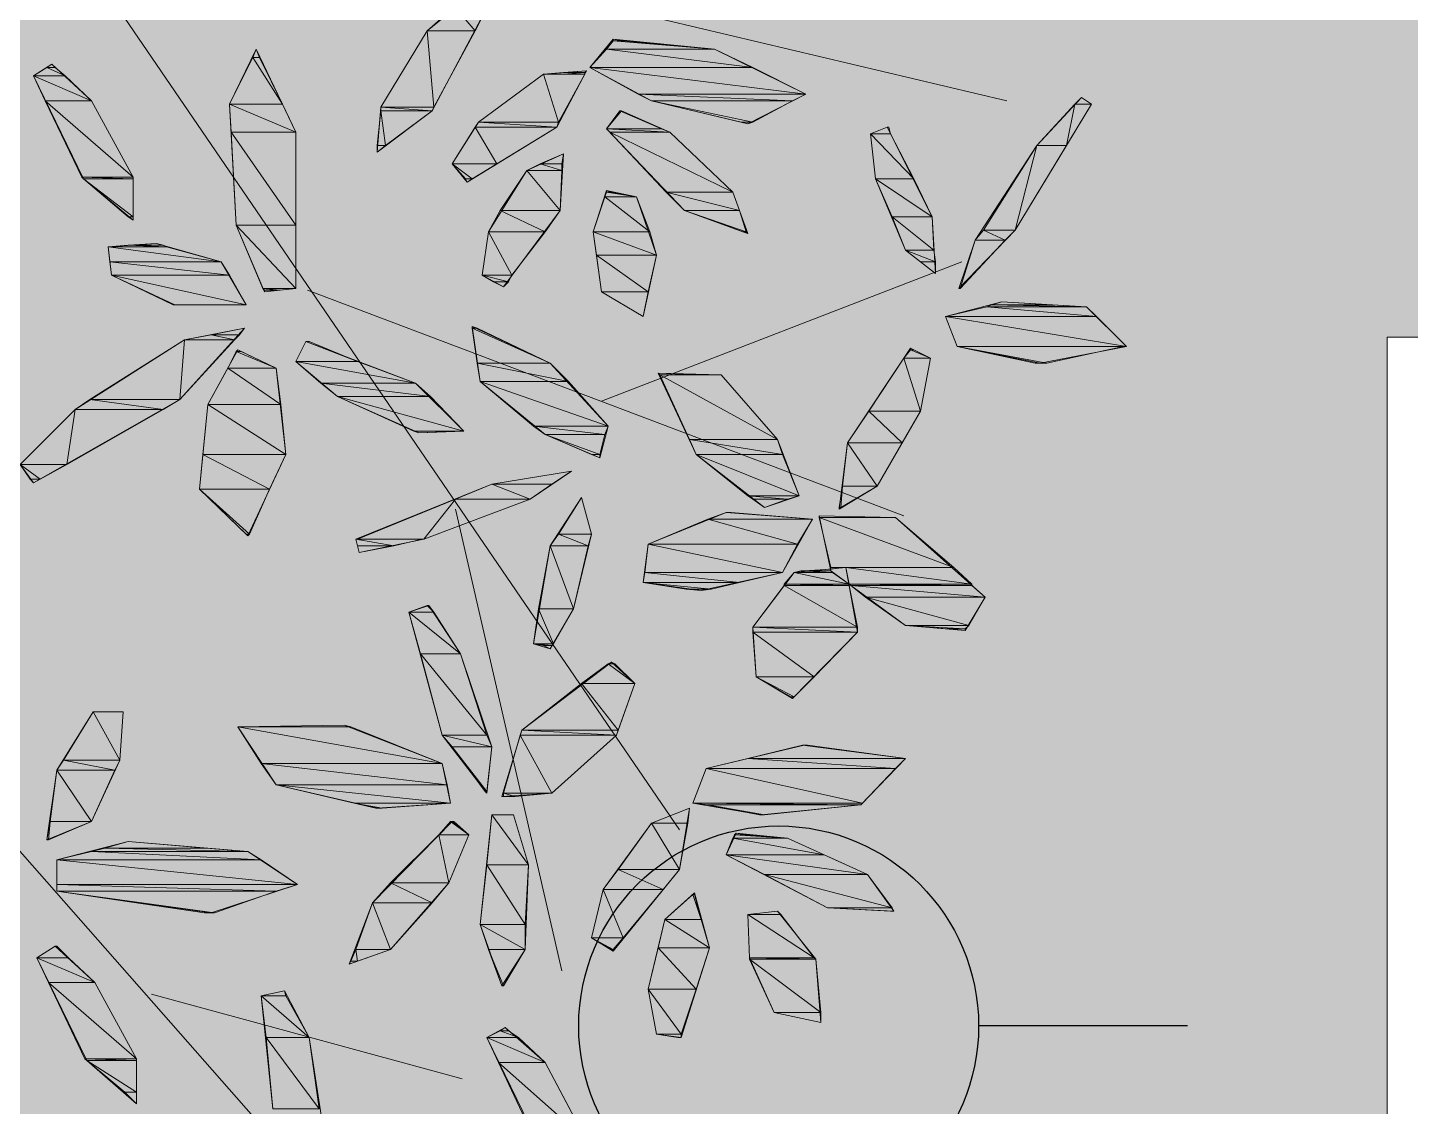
# Model space of a CAD drawing. Header units: metres. Extents: x 349703 to 349913, y 9282546 to 9282694.
# Drawn here: x 349736.334 to 349737.855, y 9282613.794 to 9282614.981 of the extents above; entities that cross this region are included whole.
import ezdxf

# ---------------------------------------------------------------- set-up
doc = ezdxf.new("R2010")
doc.units = ezdxf.units.M
doc.header["$LTSCALE"] = 0.25
for name, color, linetype, lineweight in [('AREA-VERDE', 3, 'CONTINUOUS', 9), ('ARQ-FONDO', 253, 'CONTINUOUS', 9), ('LLORAD-SIMB', 1, 'CONTINUOUS', 25), ('LLORAD-TRAMO', 1, 'CONTINUOUS', 70)]:
    doc.layers.add(name, color=color, linetype=linetype, lineweight=lineweight)

# ---------------------------------------------------------------- blocks, each defined once
blk = doc.blocks.new('ARBOL 1')
at = {"layer": 'ARQ-FONDO', "linetype": 'Continuous', "lineweight": -2}
for p, q in [((348215.3451, 9282663.7724), (348216.2644, 9282663.5549)), ((348215.2299, 9282663.7395), (348215.9043, 9282662.7525)), ((348215.6722, 9282663.6718), (348215.6265, 9282663.6316)), ((348215.632, 9282663.5439), (348215.6923, 9282663.6572)), ((348215.6265, 9282663.6316), (348215.5754, 9282663.5476)), ((348215.409, 9282663.5512), (348215.4383, 9282663.6115)), ((348215.4383, 9282663.6115), (348215.4822, 9282663.5201)), ((348215.8056, 9282663.5914), (348215.8312, 9282663.6225)), ((348215.8312, 9282663.6225), (348215.9427, 9282663.6115)), ((348215.9427, 9282663.6115), (348216.0432, 9282663.5622)), ((348215.1934, 9282663.5823), (348215.2135, 9282663.5951)), ((348215.2135, 9282663.5951), (348215.2573, 9282663.5549)), ((348215.2482, 9282663.469), (348215.1934, 9282663.5823)), ((348215.6832, 9282663.5311), (348215.7545, 9282663.5841)), ((348215.7545, 9282663.5841), (348215.802, 9282663.5878)), ((348215.802, 9282663.5878), (348215.7691, 9282663.5256)), ((348215.8733, 9282663.5549), (348215.8056, 9282663.5914)), ((348215.2573, 9282663.5549), (348215.303, 9282663.4708)), ((348215.4164, 9282663.4178), (348215.409, 9282663.5512)), ((348215.9793, 9282663.5293), (348215.8733, 9282663.5549)), ((348216.0432, 9282663.5622), (348215.9793, 9282663.5293)), ((348216.2735, 9282663.4123), (348216.3576, 9282663.5512)), ((348216.3466, 9282663.5585), (348216.2973, 9282663.5055)), ((348216.3576, 9282663.5512), (348216.3466, 9282663.5585)), ((348215.5754, 9282663.5476), (348215.5717, 9282663.4982)), ((348215.5717, 9282663.4982), (348215.632, 9282663.5439)), ((348215.8239, 9282663.5238), (348215.8404, 9282663.5439)), ((348215.8404, 9282663.5439), (348215.8934, 9282663.5201)), ((348215.4822, 9282663.5201), (348215.4822, 9282663.3483)), ((348215.654, 9282663.4854), (348215.6832, 9282663.5311)), ((348215.7691, 9282663.5256), (348215.6704, 9282663.4653)), ((348215.9098, 9282663.4342), (348215.8239, 9282663.5238)), ((348215.8934, 9282663.5201), (348215.9628, 9282663.4543)), ((348216.1328, 9282663.5256), (348216.1145, 9282663.5183)), ((348216.1145, 9282663.5183), (348216.12, 9282663.469)), ((348216.1822, 9282663.4269), (348216.1328, 9282663.5256)), ((348216.2973, 9282663.5055), (348216.2297, 9282663.4013)), ((348215.7362, 9282663.4781), (348215.7764, 9282663.4964)), ((348215.7764, 9282663.4964), (348215.7728, 9282663.4342)), ((348215.6704, 9282663.4653), (348215.654, 9282663.4854)), ((348215.6942, 9282663.4105), (348215.7362, 9282663.4781)), ((348215.303, 9282663.4233), (348215.2482, 9282663.469)), ((348215.303, 9282663.4708), (348215.303, 9282663.4233)), ((348216.12, 9282663.469), (348216.1529, 9282663.3904)), ((348215.8093, 9282663.4105), (348215.8239, 9282663.4562)), ((348215.8239, 9282663.4562), (348215.8568, 9282663.4489)), ((348215.8568, 9282663.4489), (348215.8788, 9282663.3849)), ((348215.9628, 9282663.4543), (348215.9793, 9282663.4087)), ((348215.7728, 9282663.4342), (348215.7106, 9282663.3502)), ((348215.9793, 9282663.4087), (348215.9098, 9282663.4342)), ((348215.4474, 9282663.3447), (348215.4164, 9282663.4178)), ((348216.1858, 9282663.3648), (348216.1822, 9282663.4269)), ((348216.2114, 9282663.3483), (348216.2735, 9282663.4123)), ((348215.3286, 9282663.3977), (348215.2756, 9282663.394)), ((348215.3999, 9282663.3776), (348215.3286, 9282663.3977)), ((348215.6869, 9282663.363), (348215.6942, 9282663.4105)), ((348215.8184, 9282663.3447), (348215.8093, 9282663.4105)), ((348216.2297, 9282663.4013), (348216.2114, 9282663.3483)), ((348215.2756, 9282663.394), (348215.2793, 9282663.363)), ((348215.8788, 9282663.3849), (348215.8641, 9282663.3173)), ((348216.1529, 9282663.3904), (348216.1858, 9282663.3648)), ((348215.4273, 9282663.3301), (348215.3999, 9282663.3776)), ((348215.8184, 9282663.2241), (348216.215, 9282663.3776)), ((348215.2793, 9282663.363), (348215.3487, 9282663.3301)), ((348215.7106, 9282663.3502), (348215.6869, 9282663.363)), ((348215.4822, 9282663.3483), (348215.4474, 9282663.3447)), ((348215.4949, 9282663.3465), (348216.1511, 9282663.0979)), ((348215.8641, 9282663.3173), (348215.8184, 9282663.3447)), ((348215.3487, 9282663.3301), (348215.4273, 9282663.3301)), ((348216.2589, 9282663.3337), (348216.1968, 9282663.3173)), ((348216.3521, 9282663.3282), (348216.2589, 9282663.3337)), ((348216.396, 9282663.2844), (348216.3521, 9282663.3282)), ((348215.6759, 9282663.3063), (348215.685, 9282663.246)), ((348215.7618, 9282663.2661), (348215.6759, 9282663.3063)), ((348216.1968, 9282663.3173), (348216.2096, 9282663.2844)), ((348215.2391, 9282663.2149), (348215.3597, 9282663.2917)), ((348215.4255, 9282663.3045), (348215.3542, 9282663.2259)), ((348215.3597, 9282663.2917), (348215.4255, 9282663.3045)), ((348215.3853, 9282663.2204), (348215.4182, 9282663.2807)), ((348215.4182, 9282663.2807), (348215.4602, 9282663.2606)), ((348215.4931, 9282663.2899), (348215.4822, 9282663.2679)), ((348215.6137, 9282663.2442), (348215.4931, 9282663.2899)), ((348216.0889, 9282663.1784), (348216.1584, 9282663.2825)), ((348216.1584, 9282663.2825), (348216.1803, 9282663.2716)), ((348216.2096, 9282663.2844), (348216.3009, 9282663.2661)), ((348216.3009, 9282663.2661), (348216.396, 9282663.2844)), ((348215.4602, 9282663.2606), (348215.4712, 9282663.1656)), ((348215.4822, 9282663.2679), (348215.5278, 9282663.2295)), ((348215.8258, 9282663.1966), (348215.7618, 9282663.2661)), ((348216.1803, 9282663.2716), (348216.1694, 9282663.2131)), ((348215.685, 9282663.246), (348215.7563, 9282663.1875)), ((348215.8806, 9282663.2551), (348215.95, 9282663.2533)), ((348215.9226, 9282663.1656), (348215.8806, 9282663.2551)), ((348215.95, 9282663.2533), (348216.0122, 9282663.182)), ((348215.5278, 9282663.2295), (348215.6174, 9282663.1893)), ((348215.6667, 9282663.1912), (348215.6137, 9282663.2442)), ((348215.1788, 9282663.1546), (348215.2391, 9282663.2149)), ((348215.3542, 9282663.2259), (348215.1934, 9282663.1345)), ((348215.3761, 9282663.1272), (348215.3853, 9282663.2204)), ((348216.1694, 9282663.2131), (348216.1218, 9282663.1308)), ((348215.6174, 9282663.1893), (348215.6667, 9282663.1912)), ((348215.7563, 9282663.1875), (348215.8166, 9282663.1619)), ((348215.8166, 9282663.1619), (348215.8258, 9282663.1966)), ((348216.0122, 9282663.182), (348216.0359, 9282663.1199)), ((348216.0798, 9282663.1053), (348216.0889, 9282663.1784)), ((348215.1934, 9282663.1345), (348215.1788, 9282663.1546)), ((348215.4712, 9282663.1656), (348215.4291, 9282663.076)), ((348215.9976, 9282663.1071), (348215.9226, 9282663.1656)), ((348215.7855, 9282663.1473), (348215.6978, 9282663.1327)), ((348215.7399, 9282663.1162), (348215.7855, 9282663.1473)), ((348215.4291, 9282663.076), (348215.3761, 9282663.1272)), ((348215.6978, 9282663.1327), (348215.5479, 9282663.0724)), ((348216.1218, 9282663.1308), (348216.0798, 9282663.1053)), ((348215.6229, 9282663.0724), (348215.7399, 9282663.1162)), ((348215.7965, 9282663.1181), (348215.7618, 9282663.0651)), ((348215.8075, 9282663.0778), (348215.7965, 9282663.1181)), ((348216.0359, 9282663.1199), (348215.9976, 9282663.1071)), ((348215.6576, 9282663.1053), (348215.7746, 9282662.5972)), ((348215.8696, 9282663.0669), (348215.9555, 9282663.1016)), ((348215.9555, 9282663.1016), (348216.0506, 9282663.0943)), ((348216.0506, 9282663.0943), (348216.0177, 9282663.0358)), ((348216.0579, 9282663.0979), (348216.1419, 9282663.0961)), ((348216.0707, 9282663.0376), (348216.0579, 9282663.0979)), ((348216.1419, 9282663.0961), (348216.2406, 9282663.0084)), ((348215.7874, 9282662.9956), (348215.8075, 9282663.0778)), ((348215.5479, 9282663.0724), (348215.5516, 9282663.0577)), ((348215.5516, 9282663.0577), (348215.6229, 9282663.0724)), ((348215.7618, 9282663.0651), (348215.7435, 9282662.9572)), ((348215.8641, 9282663.0248), (348215.8696, 9282663.0669)), ((348216.0177, 9282663.0358), (348215.9281, 9282663.0157)), ((348215.9848, 9282662.9755), (348216.0305, 9282663.0358)), ((348216.0305, 9282663.0358), (348216.0871, 9282663.0413)), ((348216.1529, 9282662.9773), (348216.0707, 9282663.0376)), ((348216.0871, 9282663.0413), (348216.0999, 9282662.97)), ((348215.9281, 9282663.0157), (348215.8641, 9282663.0248)), ((348214.932, 9282663.0084), (348215.4858, 9282662.3797)), ((348216.2406, 9282663.0084), (348216.2187, 9282662.9718)), ((348215.6064, 9282662.9919), (348215.6284, 9282662.9993)), ((348215.643, 9282662.8567), (348215.6064, 9282662.9919)), ((348215.6284, 9282662.9993), (348215.6631, 9282662.9463)), ((348215.7618, 9282662.9517), (348215.7874, 9282662.9956)), ((348215.9884, 9282662.9207), (348215.9848, 9282662.9755)), ((348216.2187, 9282662.9718), (348216.1529, 9282662.9773)), ((348215.7435, 9282662.9572), (348215.7618, 9282662.9517)), ((348216.0999, 9282662.97), (348216.0286, 9282662.8969)), ((348215.6631, 9282662.9463), (348215.6978, 9282662.8439)), ((348215.7307, 9282662.8622), (348215.8294, 9282662.9371)), ((348215.8294, 9282662.9371), (348215.855, 9282662.9134)), ((348215.855, 9282662.9134), (348215.8349, 9282662.8567)), ((348216.0286, 9282662.8969), (348215.9884, 9282662.9207)), ((348215.2592, 9282662.8823), (348215.219, 9282662.8183)), ((348215.2921, 9282662.8823), (348215.2592, 9282662.8823)), ((348215.2884, 9282662.8293), (348215.2921, 9282662.8823)), ((348215.5352, 9282662.8677), (348215.4182, 9282662.8658)), ((348215.4182, 9282662.8658), (348215.4602, 9282662.8019)), ((348215.643, 9282662.8256), (348215.5352, 9282662.8677)), ((348215.6923, 9282662.7927), (348215.643, 9282662.8567)), ((348215.7088, 9282662.7891), (348215.7307, 9282662.8622)), ((348215.8349, 9282662.8567), (348215.7636, 9282662.7927)), ((348215.6978, 9282662.8439), (348215.6923, 9282662.7927)), ((348215.9336, 9282662.8201), (348216.0414, 9282662.8457)), ((348216.0414, 9282662.8457), (348216.1529, 9282662.8311)), ((348215.2573, 9282662.7617), (348215.2884, 9282662.8293)), ((348215.6521, 9282662.7818), (348215.643, 9282662.8256)), ((348215.919, 9282662.7818), (348215.9336, 9282662.8201)), ((348216.1529, 9282662.8311), (348216.1036, 9282662.7799)), ((348215.219, 9282662.8183), (348215.208, 9282662.7416)), ((348215.4602, 9282662.8019), (348215.5717, 9282662.7763)), ((348215.7636, 9282662.7927), (348215.7088, 9282662.7891)), ((348215.5717, 9282662.7763), (348215.6521, 9282662.7818)), ((348215.8733, 9282662.7598), (348215.9153, 9282662.7763)), ((348215.9153, 9282662.7763), (348215.9043, 9282662.7087)), ((348215.9939, 9282662.769), (348215.919, 9282662.7818)), ((348216.1036, 9282662.7799), (348215.9939, 9282662.769)), ((348215.208, 9282662.7416), (348215.2573, 9282662.7617)), ((348215.5662, 9282662.6721), (348215.654, 9282662.7617)), ((348215.654, 9282662.7617), (348215.6722, 9282662.747)), ((348215.685, 9282662.6483), (348215.6978, 9282662.769)), ((348215.6978, 9282662.769), (348215.7216, 9282662.769)), ((348215.7216, 9282662.769), (348215.738, 9282662.7141)), ((348215.8203, 9282662.6867), (348215.8733, 9282662.7598)), ((348215.6722, 9282662.747), (348215.6503, 9282662.694)), ((348215.9555, 9282662.7251), (348215.9665, 9282662.7489)), ((348215.9665, 9282662.7489), (348216.0231, 9282662.7434)), ((348216.0231, 9282662.7434), (348216.1109, 9282662.7032)), ((348215.219, 9282662.7196), (348215.2976, 9282662.7397)), ((348215.2976, 9282662.7397), (348215.4291, 9282662.7288)), ((348215.4291, 9282662.7288), (348215.484, 9282662.6922)), ((348215.219, 9282662.6849), (348215.219, 9282662.7196)), ((348215.738, 9282662.7141), (348215.7344, 9282662.6209)), ((348216.067, 9282662.6666), (348215.9555, 9282662.7251)), ((348215.9043, 9282662.7087), (348215.8312, 9282662.6191)), ((348216.1109, 9282662.7032), (348216.1401, 9282662.663)), ((348215.3889, 9282662.6611), (348215.219, 9282662.6849)), ((348215.484, 9282662.6922), (348215.3889, 9282662.6611)), ((348215.6503, 9282662.694), (348215.5863, 9282662.6209)), ((348215.8075, 9282662.6337), (348215.8203, 9282662.6867)), ((348215.8879, 9282662.6538), (348215.9208, 9282662.6831)), ((348215.9208, 9282662.6831), (348215.9372, 9282662.6228)), ((348215.5406, 9282662.6045), (348215.5662, 9282662.6721)), ((348216.1401, 9282662.663), (348216.067, 9282662.6666)), ((348215.8696, 9282662.5771), (348215.8879, 9282662.6538)), ((348215.9793, 9282662.6593), (348216.0122, 9282662.663)), ((348215.9811, 9282662.6118), (348215.9793, 9282662.6593)), ((348216.0122, 9282662.663), (348216.0542, 9282662.61)), ((348215.7088, 9282662.5807), (348215.685, 9282662.6483)), ((348215.197, 9282662.6118), (348215.2171, 9282662.6246)), ((348215.2171, 9282662.6246), (348215.261, 9282662.5844)), ((348215.5863, 9282662.6209), (348215.5406, 9282662.6045)), ((348215.7344, 9282662.6209), (348215.7088, 9282662.5807)), ((348215.8312, 9282662.6191), (348215.8075, 9282662.6337)), ((348215.9372, 9282662.6228), (348215.9062, 9282662.5241)), ((348215.2519, 9282662.4985), (348215.197, 9282662.6118)), ((348216.0085, 9282662.5515), (348215.9811, 9282662.6118)), ((348216.0542, 9282662.61), (348216.0597, 9282662.5405)), ((348215.261, 9282662.5844), (348215.3067, 9282662.5003)), ((348215.4438, 9282662.5698), (348215.4694, 9282662.5752)), ((348215.4694, 9282662.5752), (348215.4968, 9282662.5241)), ((348215.8788, 9282662.5277), (348215.8696, 9282662.5771)), ((348215.3231, 9282662.5716), (348215.6649, 9282662.4784)), ((348215.4566, 9282662.4455), (348215.4438, 9282662.5698)), ((348216.0597, 9282662.5405), (348216.0085, 9282662.5515)), ((348215.6923, 9282662.5241), (348215.7124, 9282662.535)), ((348215.7124, 9282662.535), (348215.7563, 9282662.4966)), ((348215.4968, 9282662.5241), (348215.5114, 9282662.429)), ((348215.7472, 9282662.4107), (348215.6923, 9282662.5241)), ((348215.9062, 9282662.5241), (348215.8788, 9282662.5277)), ((348215.3067, 9282662.5003), (348215.3067, 9282662.451)), ((348215.3067, 9282662.451), (348215.2519, 9282662.4985)), ((348215.7563, 9282662.4966), (348215.802, 9282662.4107))]:
    blk.add_line(p, q, dxfattribs=at)
for points in [[(348215.6576, 9282663.6572), (348215.6795, 9282663.6316), (348215.6265, 9282663.6316)], [(348215.6923, 9282663.6572), (348215.6576, 9282663.6572), (348215.6795, 9282663.6316)], [(348215.6265, 9282663.6316), (348215.6338, 9282663.5476), (348215.5754, 9282663.5476)], [(348215.6795, 9282663.6316), (348215.6265, 9282663.6316), (348215.6338, 9282663.5476)], [(348215.4383, 9282663.6115), (348215.4419, 9282663.6024), (348215.4346, 9282663.6024)], [(348215.8239, 9282663.6115), (348215.9848, 9282663.5914), (348215.8056, 9282663.5914)], [(348215.8312, 9282663.6207), (348215.9427, 9282663.6115), (348215.8239, 9282663.6115)], [(348215.9427, 9282663.6115), (348215.8239, 9282663.6115), (348215.9848, 9282663.5914)], [(348215.8312, 9282663.6225), (348215.8422, 9282663.6207), (348215.8312, 9282663.6207)], [(348215.8422, 9282663.6207), (348215.8312, 9282663.6207), (348215.9427, 9282663.6115)], [(348215.2135, 9282663.5951), (348215.2171, 9282663.5914), (348215.208, 9282663.5914)], [(348215.4346, 9282663.6024), (348215.4675, 9282663.5512), (348215.409, 9282663.5512)], [(348215.4419, 9282663.6024), (348215.4346, 9282663.6024), (348215.4675, 9282663.5512)], [(348215.208, 9282663.5914), (348215.2281, 9282663.5823), (348215.1934, 9282663.5823)], [(348215.2281, 9282663.5823), (348215.1934, 9282663.5823), (348215.2573, 9282663.5549)], [(348215.1934, 9282663.5823), (348215.2573, 9282663.5549), (348215.2062, 9282663.5549)], [(348215.2171, 9282663.5914), (348215.208, 9282663.5914), (348215.2281, 9282663.5823)], [(348215.7545, 9282663.5841), (348215.7709, 9282663.5311), (348215.6832, 9282663.5311)], [(348215.7764, 9282663.5859), (348215.8002, 9282663.5841), (348215.7545, 9282663.5841)], [(348215.8002, 9282663.5841), (348215.7545, 9282663.5841), (348215.7709, 9282663.5311)], [(348215.802, 9282663.5878), (348215.8002, 9282663.5859), (348215.7764, 9282663.5859)], [(348215.8002, 9282663.5859), (348215.7764, 9282663.5859), (348215.8002, 9282663.5841)], [(348215.9848, 9282663.5914), (348215.8056, 9282663.5914), (348216.0432, 9282663.5622)], [(348215.8056, 9282663.5914), (348216.0432, 9282663.5622), (348215.8587, 9282663.5622)], [(348215.2573, 9282663.5549), (348215.2062, 9282663.5549), (348215.303, 9282663.4708)], [(348215.2062, 9282663.5549), (348215.303, 9282663.4708), (348215.2464, 9282663.4708)], [(348215.4675, 9282663.5512), (348215.409, 9282663.5512), (348215.4822, 9282663.5201)], [(348215.409, 9282663.5512), (348215.4822, 9282663.5201), (348215.4109, 9282663.5201)], [(348216.0432, 9282663.5622), (348215.8587, 9282663.5622), (348216.0286, 9282663.5549)], [(348215.8587, 9282663.5622), (348216.0286, 9282663.5549), (348215.8733, 9282663.5549)], [(348215.8733, 9282663.5549), (348215.972, 9282663.5311), (348215.9848, 9282663.5311)], [(348215.8733, 9282663.5549), (348216.0286, 9282663.5549), (348215.9848, 9282663.5311)], [(348216.3393, 9282663.5512), (348216.3302, 9282663.5055), (348216.2973, 9282663.5055)], [(348216.3576, 9282663.5512), (348216.3393, 9282663.5512), (348216.3302, 9282663.5055)], [(348216.3466, 9282663.5585), (348216.3576, 9282663.5512), (348216.3393, 9282663.5512)], [(348216.3466, 9282663.5585), (348216.3466, 9282663.5585)], [(348216.3576, 9282663.5512), (348216.3466, 9282663.5585)], [(348215.5754, 9282663.5439), (348215.5808, 9282663.5055), (348215.5717, 9282663.5055)], [(348215.6338, 9282663.5476), (348215.5754, 9282663.5476), (348215.632, 9282663.5439)], [(348215.5754, 9282663.5476), (348215.632, 9282663.5439), (348215.5754, 9282663.5439)], [(348215.632, 9282663.5439), (348215.5754, 9282663.5439), (348215.5808, 9282663.5055)], [(348215.8385, 9282663.5439), (348215.8842, 9282663.5238), (348215.8239, 9282663.5238)], [(348215.8404, 9282663.5439), (348215.8385, 9282663.5439), (348215.8385, 9282663.5439)], [(348215.8404, 9282663.5439), (348215.8385, 9282663.5439), (348215.8842, 9282663.5238)], [(348215.4822, 9282663.5201), (348215.4109, 9282663.5201), (348215.4822, 9282663.4178)], [(348215.4109, 9282663.5201), (348215.4822, 9282663.4178), (348215.4164, 9282663.4178)], [(348215.6795, 9282663.5256), (348215.7033, 9282663.4854), (348215.654, 9282663.4854)], [(348215.6832, 9282663.5311), (348215.7691, 9282663.5256), (348215.6795, 9282663.5256)], [(348215.7691, 9282663.5256), (348215.6795, 9282663.5256), (348215.7033, 9282663.4854)], [(348215.7709, 9282663.5311), (348215.6832, 9282663.5311), (348215.7691, 9282663.5256)], [(348215.8842, 9282663.5238), (348215.8239, 9282663.5238), (348215.8934, 9282663.5201)], [(348215.8239, 9282663.5238), (348215.8934, 9282663.5201), (348215.8276, 9282663.5201)], [(348215.8934, 9282663.5201), (348215.8276, 9282663.5201), (348215.9628, 9282663.4543)], [(348215.8276, 9282663.5201), (348215.9628, 9282663.4543), (348215.8897, 9282663.4543)], [(348215.972, 9282663.5311), (348215.9848, 9282663.5311), (348215.9793, 9282663.5293)], [(348216.1328, 9282663.5256), (348216.1365, 9282663.5183), (348216.1145, 9282663.5183)], [(348216.1365, 9282663.5183), (348216.1145, 9282663.5183), (348216.162, 9282663.469)], [(348216.1145, 9282663.5183), (348216.162, 9282663.469), (348216.12, 9282663.469)], [(348216.1328, 9282663.5256), (348216.1346, 9282663.5256), (348216.1346, 9282663.5256)], [(348216.1346, 9282663.5256), (348216.1328, 9282663.5256), (348216.1365, 9282663.5183)], [(348215.5717, 9282663.5055), (348215.5808, 9282663.5055), (348215.5717, 9282663.4982)], [(348216.2973, 9282663.5055), (348216.2735, 9282663.4123), (348216.2388, 9282663.4123)], [(348216.3302, 9282663.5055), (348216.2973, 9282663.5055), (348216.2735, 9282663.4123)], [(348215.7764, 9282663.4964), (348215.7746, 9282663.4854), (348215.7508, 9282663.4854)], [(348215.7033, 9282663.4854), (348215.654, 9282663.4854), (348215.6759, 9282663.469)], [(348215.654, 9282663.4854), (348215.6759, 9282663.469), (348215.6686, 9282663.469)], [(348215.7362, 9282663.4781), (348215.7728, 9282663.4342), (348215.707, 9282663.4342)], [(348215.7508, 9282663.4854), (348215.7746, 9282663.4781), (348215.7362, 9282663.4781)], [(348215.7746, 9282663.4781), (348215.7362, 9282663.4781), (348215.7728, 9282663.4342)], [(348215.7746, 9282663.4854), (348215.7508, 9282663.4854), (348215.7746, 9282663.4781)], [(348215.303, 9282663.4708), (348215.2464, 9282663.4708), (348215.303, 9282663.469)], [(348215.2464, 9282663.4708), (348215.303, 9282663.469), (348215.2482, 9282663.469)], [(348215.303, 9282663.469), (348215.2482, 9282663.469), (348215.303, 9282663.4269)], [(348215.2482, 9282663.469), (348215.303, 9282663.4269), (348215.2976, 9282663.4269)], [(348215.6686, 9282663.469), (348215.6759, 9282663.469), (348215.6704, 9282663.4653)], [(348216.162, 9282663.469), (348216.12, 9282663.469), (348216.1822, 9282663.4269)], [(348216.12, 9282663.469), (348216.1822, 9282663.4269), (348216.1383, 9282663.4269)], [(348215.8221, 9282663.4489), (348215.8714, 9282663.4105), (348215.8093, 9282663.4105)], [(348215.8239, 9282663.4543), (348215.8568, 9282663.4489), (348215.8221, 9282663.4489)], [(348215.8568, 9282663.4489), (348215.8221, 9282663.4489), (348215.8714, 9282663.4105)], [(348215.8239, 9282663.4562), (348215.8294, 9282663.4543), (348215.8239, 9282663.4543)], [(348215.8294, 9282663.4543), (348215.8239, 9282663.4543), (348215.8568, 9282663.4489)], [(348215.9628, 9282663.4543), (348215.8897, 9282663.4543), (348215.9701, 9282663.4342)], [(348215.8897, 9282663.4543), (348215.9701, 9282663.4342), (348215.9098, 9282663.4342)], [(348215.707, 9282663.4342), (348215.7563, 9282663.4105), (348215.6942, 9282663.4105)], [(348215.7728, 9282663.4342), (348215.707, 9282663.4342), (348215.7563, 9282663.4105)], [(348215.9098, 9282663.4342), (348215.9738, 9282663.4105), (348215.9775, 9282663.4105)], [(348215.9098, 9282663.4342), (348215.9701, 9282663.4342), (348215.9775, 9282663.4105)], [(348215.2976, 9282663.4269), (348215.303, 9282663.4269), (348215.303, 9282663.4233)], [(348215.4822, 9282663.4178), (348215.4164, 9282663.4178), (348215.4822, 9282663.3483)], [(348215.4164, 9282663.4178), (348215.4822, 9282663.3483), (348215.4456, 9282663.3483)], [(348216.1822, 9282663.4269), (348216.1383, 9282663.4269), (348216.184, 9282663.3904)], [(348216.1383, 9282663.4269), (348216.184, 9282663.3904), (348216.1529, 9282663.3904)], [(348216.2388, 9282663.4123), (348216.2626, 9282663.4013), (348216.2297, 9282663.4013)], [(348216.2735, 9282663.4123), (348216.2388, 9282663.4123), (348216.2626, 9282663.4013)], [(348215.3286, 9282663.3977), (348215.3359, 9282663.3959), (348215.2976, 9282663.3959)], [(348215.6942, 9282663.4105), (348215.7197, 9282663.363), (348215.6869, 9282663.363)], [(348215.7563, 9282663.4105), (348215.6942, 9282663.4105), (348215.7197, 9282663.363)], [(348215.8714, 9282663.4105), (348215.8093, 9282663.4105), (348215.8788, 9282663.3849)], [(348215.8093, 9282663.4105), (348215.8788, 9282663.3849), (348215.813, 9282663.3849)], [(348215.9738, 9282663.4105), (348215.9775, 9282663.4105), (348215.9793, 9282663.4087)], [(348216.2132, 9282663.3483), (348216.2114, 9282663.3483), (348216.2297, 9282663.4013)], [(348216.2297, 9282663.4013), (348216.2626, 9282663.4013), (348216.2132, 9282663.3483)], [(348215.2976, 9282663.3959), (348215.3396, 9282663.394), (348215.2756, 9282663.394)], [(348215.3396, 9282663.394), (348215.2756, 9282663.394), (348215.3999, 9282663.3776)], [(348215.2756, 9282663.394), (348215.3999, 9282663.3776), (348215.2775, 9282663.3776)], [(348215.3359, 9282663.3959), (348215.2976, 9282663.3959), (348215.3396, 9282663.394)], [(348215.8788, 9282663.3849), (348215.813, 9282663.3849), (348215.8696, 9282663.3447)], [(348215.813, 9282663.3849), (348215.8696, 9282663.3447), (348215.8184, 9282663.3447)], [(348216.1529, 9282663.3904), (348216.1694, 9282663.3776), (348216.1858, 9282663.3776)], [(348216.1529, 9282663.3904), (348216.184, 9282663.3904), (348216.1858, 9282663.3776)], [(348215.3999, 9282663.3776), (348215.2775, 9282663.3776), (348215.409, 9282663.363)], [(348215.2775, 9282663.3776), (348215.409, 9282663.363), (348215.2793, 9282663.363)], [(348216.1694, 9282663.3776), (348216.1858, 9282663.3776), (348216.1858, 9282663.3648)], [(348215.2793, 9282663.363), (348215.3469, 9282663.3301), (348215.4273, 9282663.3301)], [(348215.2793, 9282663.363), (348215.409, 9282663.363), (348215.4273, 9282663.3301)], [(348215.6869, 9282663.363), (348215.6996, 9282663.3557), (348215.7161, 9282663.3557)], [(348215.6869, 9282663.363), (348215.7197, 9282663.363), (348215.7161, 9282663.3557)], [(348215.6996, 9282663.3557), (348215.7161, 9282663.3557), (348215.7106, 9282663.3502)], [(348215.4456, 9282663.3483), (348215.4474, 9282663.3465), (348215.4639, 9282663.3465)], [(348215.4456, 9282663.3483), (348215.4822, 9282663.3483), (348215.4639, 9282663.3465)], [(348215.4474, 9282663.3465), (348215.4639, 9282663.3465), (348215.4474, 9282663.3447)], [(348215.8641, 9282663.3173), (348215.8641, 9282663.3173), (348215.8184, 9282663.3447)], [(348215.8641, 9282663.3173), (348215.8184, 9282663.3447), (348215.8696, 9282663.3447)], [(348216.2132, 9282663.3483), (348216.2132, 9282663.3483), (348216.2114, 9282663.3483)], [(348215.3469, 9282663.3301), (348215.4273, 9282663.3301), (348215.3487, 9282663.3301)], [(348216.2425, 9282663.3282), (348216.3631, 9282663.3173), (348216.1968, 9282663.3173)], [(348216.2479, 9282663.3301), (348216.3521, 9282663.3282), (348216.2425, 9282663.3282)], [(348216.3521, 9282663.3282), (348216.2425, 9282663.3282), (348216.3631, 9282663.3173)], [(348216.2589, 9282663.3337), (348216.3137, 9282663.3301), (348216.2479, 9282663.3301)], [(348216.3137, 9282663.3301), (348216.2479, 9282663.3301), (348216.3521, 9282663.3282)], [(348215.6759, 9282663.3063), (348215.6814, 9282663.3045), (348215.6759, 9282663.3045)], [(348215.8641, 9282663.3173), (348215.8641, 9282663.3173)], [(348216.3631, 9282663.3173), (348216.1968, 9282663.3173), (348216.396, 9282663.2844)], [(348216.1968, 9282663.3173), (348216.396, 9282663.2844), (348216.2096, 9282663.2844)], [(348215.3597, 9282663.2917), (348215.3542, 9282663.2259), (348215.2555, 9282663.2259)], [(348215.4145, 9282663.2917), (348215.3597, 9282663.2917), (348215.3542, 9282663.2259)], [(348215.3889, 9282663.2972), (348215.4145, 9282663.2917), (348215.3597, 9282663.2917)], [(348215.4255, 9282663.3045), (348215.42, 9282663.2972), (348215.3889, 9282663.2972)], [(348215.42, 9282663.2972), (348215.3889, 9282663.2972), (348215.4145, 9282663.2917)], [(348215.6814, 9282663.3045), (348215.6759, 9282663.3045), (348215.7618, 9282663.2661)], [(348215.6759, 9282663.3045), (348215.7618, 9282663.2661), (348215.6814, 9282663.2661)], [(348215.4164, 9282663.2789), (348215.4602, 9282663.2606), (348215.4072, 9282663.2606)], [(348215.4182, 9282663.2807), (348215.4218, 9282663.2789), (348215.4164, 9282663.2789)], [(348215.4218, 9282663.2789), (348215.4164, 9282663.2789), (348215.4602, 9282663.2606)], [(348215.4931, 9282663.2899), (348215.5498, 9282663.2679), (348215.4822, 9282663.2679)], [(348215.4931, 9282663.2899), (348215.4968, 9282663.2899), (348215.4968, 9282663.2899)], [(348215.4968, 9282663.2899), (348215.4931, 9282663.2899), (348215.5498, 9282663.2679)], [(348216.1584, 9282663.2807), (348216.1803, 9282663.2716), (348216.1511, 9282663.2716)], [(348216.1584, 9282663.2825), (348216.162, 9282663.2807), (348216.1584, 9282663.2807)], [(348216.162, 9282663.2807), (348216.1584, 9282663.2807), (348216.1803, 9282663.2716)], [(348216.3923, 9282663.2844), (348216.3923, 9282663.2844), (348216.2096, 9282663.2844)], [(348216.3923, 9282663.2844), (348216.2096, 9282663.2844), (348216.396, 9282663.2844)], [(348216.2096, 9282663.2844), (348216.2955, 9282663.2661), (348216.3083, 9282663.2661)], [(348216.2096, 9282663.2844), (348216.3923, 9282663.2844), (348216.3083, 9282663.2661)], [(348215.4072, 9282663.2606), (348215.4657, 9282663.2204), (348215.3853, 9282663.2204)], [(348215.4602, 9282663.2606), (348215.4072, 9282663.2606), (348215.4657, 9282663.2204)], [(348215.5498, 9282663.2679), (348215.4822, 9282663.2679), (348215.6137, 9282663.2442)], [(348215.4822, 9282663.2679), (348215.6137, 9282663.2442), (348215.5096, 9282663.2442)], [(348215.7618, 9282663.2661), (348215.6814, 9282663.2661), (348215.7819, 9282663.246)], [(348215.6814, 9282663.2661), (348215.7819, 9282663.246), (348215.685, 9282663.246)], [(348216.1511, 9282663.2716), (348216.1694, 9282663.2131), (348216.1127, 9282663.2131)], [(348216.1803, 9282663.2716), (348216.1511, 9282663.2716), (348216.1694, 9282663.2131)], [(348216.2955, 9282663.2661), (348216.3083, 9282663.2661), (348216.3009, 9282663.2661)], [(348215.7819, 9282663.246), (348215.685, 9282663.246), (348215.8258, 9282663.1966)], [(348215.685, 9282663.246), (348215.8258, 9282663.1966), (348215.7435, 9282663.1966)], [(348215.8806, 9282663.2551), (348215.9263, 9282663.2533), (348215.8824, 9282663.2533)], [(348215.95, 9282663.2533), (348215.95, 9282663.2533), (348215.8824, 9282663.2533)], [(348215.95, 9282663.2533), (348215.8824, 9282663.2533), (348215.9263, 9282663.2533)], [(348215.95, 9282663.2533), (348215.8824, 9282663.2533), (348216.0122, 9282663.182)], [(348215.8824, 9282663.2533), (348216.0122, 9282663.182), (348215.9153, 9282663.182)], [(348215.6137, 9282663.2442), (348215.5096, 9282663.2442), (348215.6302, 9282663.2295)], [(348215.5096, 9282663.2442), (348215.6302, 9282663.2295), (348215.5278, 9282663.2295)], [(348215.6302, 9282663.2295), (348215.5278, 9282663.2295), (348215.6667, 9282663.1912)], [(348215.5278, 9282663.2295), (348215.6667, 9282663.1912), (348215.6119, 9282663.1912)], [(348215.2391, 9282663.2149), (348215.2299, 9282663.1546), (348215.1788, 9282663.1546)], [(348215.3359, 9282663.2149), (348215.2391, 9282663.2149), (348215.2299, 9282663.1546)], [(348215.2555, 9282663.2259), (348215.3359, 9282663.2149), (348215.2391, 9282663.2149)], [(348215.3542, 9282663.2259), (348215.2555, 9282663.2259), (348215.3359, 9282663.2149)], [(348215.3853, 9282663.2204), (348215.4712, 9282663.1656), (348215.3798, 9282663.1656)], [(348215.4657, 9282663.2204), (348215.3853, 9282663.2204), (348215.4712, 9282663.1656)], [(348216.1127, 9282663.2131), (348216.1493, 9282663.1784), (348216.0889, 9282663.1784)], [(348216.1694, 9282663.2131), (348216.1127, 9282663.2131), (348216.1493, 9282663.1784)], [(348215.6667, 9282663.1912), (348215.6631, 9282663.1912), (348215.6119, 9282663.1912)], [(348215.6631, 9282663.1912), (348215.6119, 9282663.1912)], [(348215.6119, 9282663.1912), (348215.6631, 9282663.1912), (348215.6174, 9282663.1893)], [(348215.8258, 9282663.1966), (348215.7435, 9282663.1966), (348215.8221, 9282663.1875)], [(348215.7435, 9282663.1966), (348215.8221, 9282663.1875), (348215.7563, 9282663.1875)], [(348215.8221, 9282663.1875), (348215.7563, 9282663.1875), (348215.8166, 9282663.1656)], [(348215.7563, 9282663.1875), (348215.8166, 9282663.1656), (348215.8075, 9282663.1656)], [(348216.0122, 9282663.182), (348215.9153, 9282663.182), (348216.0177, 9282663.1656)], [(348215.9153, 9282663.182), (348216.0177, 9282663.1656), (348215.9226, 9282663.1656)], [(348216.0889, 9282663.1784), (348216.1218, 9282663.1308), (348216.0835, 9282663.1308)], [(348216.1493, 9282663.1784), (348216.0889, 9282663.1784), (348216.1218, 9282663.1308)], [(348215.1788, 9282663.1546), (348215.1897, 9282663.1382), (348215.2007, 9282663.1382)], [(348215.1788, 9282663.1546), (348215.2299, 9282663.1546), (348215.2007, 9282663.1382)], [(348215.3798, 9282663.1656), (348215.4529, 9282663.1272), (348215.3761, 9282663.1272)], [(348215.4712, 9282663.1656), (348215.3798, 9282663.1656), (348215.4529, 9282663.1272)], [(348215.8075, 9282663.1656), (348215.8166, 9282663.1656), (348215.8166, 9282663.1619)], [(348216.0177, 9282663.1656), (348215.9226, 9282663.1656), (348216.0359, 9282663.1199)], [(348215.9226, 9282663.1656), (348216.0359, 9282663.1199), (348215.9793, 9282663.1199)], [(348215.1897, 9282663.1382), (348215.2007, 9282663.1382), (348215.1934, 9282663.1345)], [(348215.7855, 9282663.1473), (348215.7636, 9282663.1327), (348215.6978, 9282663.1327)], [(348215.7636, 9282663.1327), (348215.7855, 9282663.1473)], [(348215.7855, 9282663.1473), (348215.7855, 9282663.1473)], [(348215.4529, 9282663.1272), (348215.3761, 9282663.1272), (348215.431, 9282663.0778)], [(348215.3761, 9282663.1272), (348215.431, 9282663.0778), (348215.4273, 9282663.0778)], [(348215.6978, 9282663.1327), (348215.7399, 9282663.1162), (348215.6576, 9282663.1162)], [(348215.7636, 9282663.1327), (348215.6978, 9282663.1327), (348215.7399, 9282663.1162)], [(348216.0835, 9282663.1308), (348216.0798, 9282663.1071), (348216.0816, 9282663.1071)], [(348216.0835, 9282663.1308), (348216.1218, 9282663.1308), (348216.0816, 9282663.1071)], [(348215.6576, 9282663.1162), (348215.6229, 9282663.0724), (348215.5498, 9282663.0724)], [(348215.7399, 9282663.1162), (348215.6576, 9282663.1162), (348215.6229, 9282663.0724)], [(348215.7965, 9282663.1181), (348215.8075, 9282663.0778), (348215.7709, 9282663.0778)], [(348215.7965, 9282663.1181), (348215.7965, 9282663.1181)], [(348215.8075, 9282663.0778), (348215.7965, 9282663.1181)], [(348215.9793, 9282663.1199), (348215.9848, 9282663.1162), (348216.0231, 9282663.1162)], [(348215.9793, 9282663.1199), (348216.0359, 9282663.1199), (348216.0231, 9282663.1162)], [(348215.9848, 9282663.1162), (348216.0231, 9282663.1162), (348215.9976, 9282663.1071)], [(348215.9354, 9282663.0943), (348216.0341, 9282663.0669), (348215.8696, 9282663.0669)], [(348215.9555, 9282663.1016), (348216.0506, 9282663.0943), (348215.9354, 9282663.0943)], [(348216.0506, 9282663.0943), (348215.9354, 9282663.0943), (348216.0341, 9282663.0669)], [(348215.9555, 9282663.1016), (348215.961, 9282663.1016), (348215.961, 9282663.1016)], [(348215.961, 9282663.1016), (348215.9555, 9282663.1016), (348216.0506, 9282663.0943)], [(348216.0579, 9282663.0979), (348216.1419, 9282663.0961), (348216.0579, 9282663.0961)], [(348216.1419, 9282663.0961), (348216.0579, 9282663.0961), (348216.2059, 9282663.0413)], [(348216.0579, 9282663.0961), (348216.2059, 9282663.0413), (348216.0707, 9282663.0413)], [(348216.0798, 9282663.1071), (348216.0816, 9282663.1071), (348216.0798, 9282663.1053)], [(348215.4273, 9282663.0778), (348215.431, 9282663.0778), (348215.4291, 9282663.076)], [(348215.7709, 9282663.0778), (348215.8038, 9282663.0651), (348215.7618, 9282663.0651)], [(348215.8075, 9282663.0778), (348215.7709, 9282663.0778), (348215.8038, 9282663.0651)], [(348215.5498, 9282663.0724), (348215.6211, 9282663.0724), (348215.5479, 9282663.0724)], [(348215.6211, 9282663.0724), (348215.5479, 9282663.0724), (348215.59, 9282663.0651)], [(348215.5479, 9282663.0724), (348215.59, 9282663.0651), (348215.5498, 9282663.0651)], [(348215.6229, 9282663.0724), (348215.5498, 9282663.0724), (348215.6211, 9282663.0724)], [(348215.5498, 9282663.0651), (348215.59, 9282663.0651), (348215.5516, 9282663.0577)], [(348215.7618, 9282663.0651), (348215.7874, 9282662.9956), (348215.749, 9282662.9956)], [(348215.8038, 9282663.0651), (348215.7618, 9282663.0651), (348215.7874, 9282662.9956)], [(348215.8696, 9282663.0669), (348216.0177, 9282663.0358), (348215.866, 9282663.0358)], [(348216.0341, 9282663.0669), (348215.8696, 9282663.0669), (348216.0177, 9282663.0358)], [(348215.866, 9282663.0358), (348215.9701, 9282663.0248), (348215.8641, 9282663.0248)], [(348216.0177, 9282663.0358), (348215.866, 9282663.0358), (348215.9701, 9282663.0248)], [(348216.0305, 9282663.0358), (348216.0908, 9282663.023), (348216.0195, 9282663.023)], [(348216.0378, 9282663.0376), (348216.0725, 9282663.0358), (348216.0305, 9282663.0358)], [(348216.0725, 9282663.0358), (348216.0305, 9282663.0358), (348216.0908, 9282663.023)], [(348216.0414, 9282663.0376), (348216.0707, 9282663.0376), (348216.0378, 9282663.0376)], [(348216.0707, 9282663.0376), (348216.0378, 9282663.0376), (348216.0725, 9282663.0358)], [(348216.0707, 9282663.0395), (348216.0707, 9282663.0376), (348216.0414, 9282663.0376)], [(348216.0707, 9282663.0376), (348216.0414, 9282663.0376)], [(348216.0707, 9282663.0413), (348216.0853, 9282663.0413), (348216.0707, 9282663.0395)], [(348216.0853, 9282663.0413), (348216.0853, 9282663.0413), (348216.0707, 9282663.0413)], [(348216.0853, 9282663.0413), (348216.0707, 9282663.0413), (348216.0871, 9282663.0413)], [(348216.0871, 9282663.0413), (348216.2059, 9282663.0413), (348216.2059, 9282663.0413)], [(348216.2059, 9282663.0413), (348216.2059, 9282663.0413), (348216.0871, 9282663.0413)], [(348216.2059, 9282663.0413), (348216.0871, 9282663.0413), (348216.226, 9282663.023)], [(348216.0871, 9282663.0413), (348216.226, 9282663.023), (348216.0908, 9282663.023)], [(348215.8641, 9282663.0248), (348215.9117, 9282663.0175), (348215.9391, 9282663.0175)], [(348215.8641, 9282663.0248), (348215.9701, 9282663.0248), (348215.9391, 9282663.0175)], [(348215.9117, 9282663.0175), (348215.9391, 9282663.0175), (348215.9281, 9282663.0157)], [(348216.0195, 9282663.0212), (348216.0999, 9282662.9755), (348215.9848, 9282662.9755)], [(348216.0908, 9282663.023), (348216.0195, 9282663.023), (348216.0908, 9282663.0212)], [(348216.0195, 9282663.023), (348216.0908, 9282663.0212), (348216.0195, 9282663.0212)], [(348216.0908, 9282663.0212), (348216.0195, 9282663.0212), (348216.0999, 9282662.9755)], [(348216.226, 9282663.023), (348216.0908, 9282663.023), (348216.226, 9282663.0212)], [(348216.0908, 9282663.023), (348216.226, 9282663.0212), (348216.0926, 9282663.0212)], [(348216.226, 9282663.0212), (348216.0926, 9282663.0212), (348216.2406, 9282663.0084)], [(348216.0926, 9282663.0212), (348216.2406, 9282663.0084), (348216.109, 9282663.0084)], [(348216.2406, 9282663.0084), (348216.109, 9282663.0084), (348216.2224, 9282662.9773)], [(348216.109, 9282663.0084), (348216.2224, 9282662.9773), (348216.1529, 9282662.9773)], [(348215.6265, 9282662.9993), (348215.6338, 9282662.9919), (348215.6064, 9282662.9919)], [(348215.6338, 9282662.9919), (348215.6064, 9282662.9919), (348215.6631, 9282662.9463)], [(348215.6064, 9282662.9919), (348215.6631, 9282662.9463), (348215.6192, 9282662.9463)], [(348215.6284, 9282662.9993), (348215.6265, 9282662.9993), (348215.6265, 9282662.9993)], [(348215.6284, 9282662.9993), (348215.6265, 9282662.9993), (348215.6338, 9282662.9919)], [(348215.749, 9282662.9956), (348215.7654, 9282662.9572), (348215.7435, 9282662.9572)], [(348215.7874, 9282662.9956), (348215.749, 9282662.9956), (348215.7654, 9282662.9572)], [(348216.0999, 9282662.9755), (348215.9848, 9282662.9755), (348216.0999, 9282662.97)], [(348215.9848, 9282662.9755), (348216.0999, 9282662.97), (348215.9848, 9282662.97)], [(348216.1529, 9282662.9773), (348216.1986, 9282662.9737), (348216.2187, 9282662.9737)], [(348216.1529, 9282662.9773), (348216.2224, 9282662.9773), (348216.2187, 9282662.9737)], [(348216.1986, 9282662.9737), (348216.2187, 9282662.9737), (348216.2187, 9282662.9718)], [(348215.7435, 9282662.9572), (348215.7545, 9282662.9554), (348215.7636, 9282662.9554)], [(348215.7435, 9282662.9572), (348215.7654, 9282662.9572), (348215.7636, 9282662.9554)], [(348215.7545, 9282662.9554), (348215.7636, 9282662.9554), (348215.7618, 9282662.9517)], [(348216.0999, 9282662.97), (348215.9848, 9282662.97), (348216.0524, 9282662.9207)], [(348215.9848, 9282662.97), (348216.0524, 9282662.9207), (348215.9884, 9282662.9207)], [(348215.6631, 9282662.9463), (348215.6192, 9282662.9463), (348215.6923, 9282662.8567)], [(348215.6192, 9282662.9463), (348215.6923, 9282662.8567), (348215.643, 9282662.8567)], [(348215.8258, 9282662.9353), (348215.855, 9282662.9134), (348215.7965, 9282662.9134)], [(348215.8294, 9282662.9371), (348215.8331, 9282662.9353), (348215.8258, 9282662.9353)], [(348215.8331, 9282662.9353), (348215.8258, 9282662.9353), (348215.855, 9282662.9134)], [(348215.7965, 9282662.9134), (348215.8367, 9282662.8622), (348215.7307, 9282662.8622)], [(348215.855, 9282662.9134), (348215.7965, 9282662.9134), (348215.8367, 9282662.8622)], [(348215.9884, 9282662.9207), (348216.0268, 9282662.8987), (348216.0305, 9282662.8987)], [(348215.9884, 9282662.9207), (348216.0524, 9282662.9207), (348216.0305, 9282662.8987)], [(348216.0268, 9282662.8987), (348216.0305, 9282662.8987), (348216.0286, 9282662.8969)], [(348215.2592, 9282662.8823), (348215.2884, 9282662.8293), (348215.2263, 9282662.8293)], [(348215.2921, 9282662.8823), (348215.2592, 9282662.8823), (348215.2592, 9282662.8823)], [(348215.2921, 9282662.8823), (348215.2592, 9282662.8823), (348215.2884, 9282662.8293)], [(348215.5352, 9282662.8677), (348215.5425, 9282662.8658), (348215.4182, 9282662.8658)], [(348215.5425, 9282662.8658), (348215.4182, 9282662.8658), (348215.643, 9282662.8256)], [(348215.4182, 9282662.8658), (348215.643, 9282662.8256), (348215.4438, 9282662.8256)], [(348215.6923, 9282662.8567), (348215.643, 9282662.8567), (348215.6978, 9282662.8439)], [(348215.643, 9282662.8567), (348215.6978, 9282662.8439), (348215.654, 9282662.8439)], [(348215.7289, 9282662.8567), (348215.7636, 9282662.7927), (348215.7106, 9282662.7927)], [(348215.7307, 9282662.8622), (348215.8349, 9282662.8567), (348215.7289, 9282662.8567)], [(348215.8349, 9282662.8567), (348215.7289, 9282662.8567), (348215.7636, 9282662.7927)], [(348215.8367, 9282662.8622), (348215.7307, 9282662.8622), (348215.8349, 9282662.8567)], [(348215.654, 9282662.8439), (348215.6905, 9282662.7946), (348215.6923, 9282662.7946)], [(348215.654, 9282662.8439), (348215.6978, 9282662.8439), (348215.6923, 9282662.7946)], [(348216.0396, 9282662.8457), (348216.1529, 9282662.8311), (348215.9793, 9282662.8311)], [(348216.0414, 9282662.8457), (348216.0451, 9282662.8457), (348216.0396, 9282662.8457)], [(348216.0451, 9282662.8457), (348216.0396, 9282662.8457), (348216.1529, 9282662.8311)], [(348215.2263, 9282662.8293), (348215.2829, 9282662.8183), (348215.219, 9282662.8183)], [(348215.2884, 9282662.8293), (348215.2263, 9282662.8293), (348215.2829, 9282662.8183)], [(348215.643, 9282662.8256), (348215.4438, 9282662.8256), (348215.6485, 9282662.8019)], [(348215.4438, 9282662.8256), (348215.6485, 9282662.8019), (348215.4602, 9282662.8019)], [(348215.9336, 9282662.8201), (348216.1054, 9282662.7818), (348215.919, 9282662.7818)], [(348215.9793, 9282662.8311), (348216.1419, 9282662.8201), (348215.9336, 9282662.8201)], [(348216.1419, 9282662.8201), (348215.9336, 9282662.8201), (348216.1054, 9282662.7818)], [(348216.1529, 9282662.8311), (348215.9793, 9282662.8311), (348216.1419, 9282662.8201)], [(348215.219, 9282662.8183), (348215.2573, 9282662.7617), (348215.2117, 9282662.7617)], [(348215.2829, 9282662.8183), (348215.219, 9282662.8183), (348215.2573, 9282662.7617)], [(348215.6485, 9282662.8019), (348215.4602, 9282662.8019), (348215.6521, 9282662.7818)], [(348215.4602, 9282662.8019), (348215.6521, 9282662.7818), (348215.5461, 9282662.7818)], [(348215.6905, 9282662.7946), (348215.6923, 9282662.7946), (348215.6923, 9282662.7927)], [(348215.7106, 9282662.7891), (348215.7234, 9282662.7891), (348215.7088, 9282662.7891)], [(348215.7106, 9282662.7927), (348215.7106, 9282662.7891), (348215.7234, 9282662.7891)], [(348215.7106, 9282662.7927), (348215.7636, 9282662.7927), (348215.7234, 9282662.7891)], [(348215.6521, 9282662.7818), (348215.5461, 9282662.7818), (348215.5772, 9282662.7763)], [(348215.5461, 9282662.7818), (348215.5772, 9282662.7763), (348215.5699, 9282662.7763)], [(348215.5699, 9282662.7763), (348215.5772, 9282662.7763), (348215.5717, 9282662.7763)], [(348215.9153, 9282662.7763), (348215.9135, 9282662.7598), (348215.8733, 9282662.7598)], [(348215.9135, 9282662.7598), (348215.9153, 9282662.7763)], [(348215.9153, 9282662.7763), (348215.9153, 9282662.7763)], [(348216.1054, 9282662.7818), (348215.919, 9282662.7818), (348216.1036, 9282662.7799)], [(348215.919, 9282662.7818), (348216.1036, 9282662.7799), (348215.9354, 9282662.7799)], [(348215.9354, 9282662.7799), (348215.9921, 9282662.769), (348215.9976, 9282662.769)], [(348215.9354, 9282662.7799), (348216.1036, 9282662.7799), (348215.9976, 9282662.769)], [(348215.2098, 9282662.7416), (348215.208, 9282662.7416), (348215.2117, 9282662.7617)], [(348215.2117, 9282662.7617), (348215.2573, 9282662.7617), (348215.2098, 9282662.7416)], [(348215.6521, 9282662.7617), (348215.6722, 9282662.747), (348215.6393, 9282662.747)], [(348215.654, 9282662.7617), (348215.6558, 9282662.7617), (348215.6521, 9282662.7617)], [(348215.6558, 9282662.7617), (348215.6521, 9282662.7617), (348215.6722, 9282662.747)], [(348215.6978, 9282662.769), (348215.738, 9282662.7141), (348215.6923, 9282662.7141)], [(348215.7216, 9282662.769), (348215.6978, 9282662.769), (348215.6978, 9282662.769)], [(348215.7216, 9282662.769), (348215.6978, 9282662.769), (348215.738, 9282662.7141)], [(348215.8733, 9282662.7598), (348215.9043, 9282662.7087), (348215.8367, 9282662.7087)], [(348215.9135, 9282662.7598), (348215.8733, 9282662.7598), (348215.9043, 9282662.7087)], [(348215.9921, 9282662.769), (348215.9976, 9282662.769), (348215.9939, 9282662.769)], [(348215.6393, 9282662.747), (348215.6503, 9282662.694), (348215.5863, 9282662.694)], [(348215.6722, 9282662.747), (348215.6393, 9282662.747), (348215.6503, 9282662.694)], [(348215.9628, 9282662.7434), (348216.0634, 9282662.7251), (348215.9555, 9282662.7251)], [(348215.9647, 9282662.747), (348216.0231, 9282662.7434), (348215.9628, 9282662.7434)], [(348216.0231, 9282662.7434), (348215.9628, 9282662.7434), (348216.0634, 9282662.7251)], [(348215.9665, 9282662.7489), (348215.9775, 9282662.747), (348215.9647, 9282662.747)], [(348215.9775, 9282662.747), (348215.9647, 9282662.747), (348216.0231, 9282662.7434)], [(348215.2098, 9282662.7416), (348215.2098, 9282662.7416), (348215.208, 9282662.7416)], [(348215.2573, 9282662.7288), (348215.4438, 9282662.7196), (348215.219, 9282662.7196)], [(348215.272, 9282662.7324), (348215.4291, 9282662.7288), (348215.2573, 9282662.7288)], [(348215.4291, 9282662.7288), (348215.2573, 9282662.7288), (348215.4438, 9282662.7196)], [(348215.2976, 9282662.7397), (348215.3835, 9282662.7324), (348215.272, 9282662.7324)], [(348215.3835, 9282662.7324), (348215.272, 9282662.7324), (348215.4291, 9282662.7288)], [(348215.4438, 9282662.7196), (348215.219, 9282662.7196), (348215.484, 9282662.6922)], [(348215.219, 9282662.7196), (348215.484, 9282662.6922), (348215.219, 9282662.6922)], [(348215.6923, 9282662.7141), (348215.7344, 9282662.6483), (348215.685, 9282662.6483)], [(348215.738, 9282662.7141), (348215.6923, 9282662.7141), (348215.7344, 9282662.6483)], [(348216.0634, 9282662.7251), (348215.9555, 9282662.7251), (348216.1109, 9282662.7032)], [(348215.9555, 9282662.7251), (348216.1109, 9282662.7032), (348215.9976, 9282662.7032)], [(348215.8367, 9282662.7087), (348215.8861, 9282662.6867), (348215.8203, 9282662.6867)], [(348215.9043, 9282662.7087), (348215.8367, 9282662.7087), (348215.8861, 9282662.6867)], [(348216.1109, 9282662.7032), (348215.9976, 9282662.7032), (348216.1383, 9282662.6666)], [(348215.9976, 9282662.7032), (348216.1383, 9282662.6666), (348216.067, 9282662.6666)], [(348215.484, 9282662.6922), (348215.219, 9282662.6922), (348215.4602, 9282662.6849)], [(348215.219, 9282662.6922), (348215.4602, 9282662.6849), (348215.219, 9282662.6849)], [(348215.219, 9282662.6849), (348215.3816, 9282662.6611), (348215.3926, 9282662.6611)], [(348215.219, 9282662.6849), (348215.4602, 9282662.6849), (348215.3926, 9282662.6611)], [(348215.5863, 9282662.694), (348215.632, 9282662.6721), (348215.5662, 9282662.6721)], [(348215.6503, 9282662.694), (348215.5863, 9282662.694), (348215.632, 9282662.6721)], [(348215.8203, 9282662.6867), (348215.8422, 9282662.6337), (348215.8075, 9282662.6337)], [(348215.8861, 9282662.6867), (348215.8203, 9282662.6867), (348215.8422, 9282662.6337)], [(348215.9208, 9282662.6831), (348215.9208, 9282662.6812), (348215.919, 9282662.6812)], [(348215.5662, 9282662.6721), (348215.5863, 9282662.6209), (348215.5479, 9282662.6209)], [(348215.632, 9282662.6721), (348215.5662, 9282662.6721), (348215.5863, 9282662.6209)], [(348215.919, 9282662.6812), (348215.9281, 9282662.6538), (348215.8879, 9282662.6538)], [(348215.9208, 9282662.6812), (348215.919, 9282662.6812), (348215.9281, 9282662.6538)], [(348216.1401, 9282662.663), (348216.1365, 9282662.663), (348216.067, 9282662.6666)], [(348216.067, 9282662.6666), (348216.1383, 9282662.6666), (348216.1401, 9282662.663)], [(348215.3816, 9282662.6611), (348215.3926, 9282662.6611), (348215.3889, 9282662.6611)], [(348215.8879, 9282662.6538), (348215.9372, 9282662.6228), (348215.8806, 9282662.6228)], [(348215.9281, 9282662.6538), (348215.8879, 9282662.6538), (348215.9372, 9282662.6228)], [(348216.0122, 9282662.663), (348216.0158, 9282662.6593), (348215.9793, 9282662.6593)], [(348216.0158, 9282662.6593), (348215.9793, 9282662.6593), (348216.0524, 9282662.6118)], [(348215.9793, 9282662.6593), (348216.0524, 9282662.6118), (348215.9811, 9282662.6118)], [(348216.0122, 9282662.663), (348216.0122, 9282662.663)], [(348216.0158, 9282662.6593), (348216.0122, 9282662.663)], [(348216.1401, 9282662.663), (348216.1401, 9282662.663), (348216.1365, 9282662.663)], [(348215.7344, 9282662.6483), (348215.685, 9282662.6483), (348215.7344, 9282662.6209)], [(348215.685, 9282662.6483), (348215.7344, 9282662.6209), (348215.6942, 9282662.6209)], [(348215.2171, 9282662.6246), (348215.2318, 9282662.6118), (348215.197, 9282662.6118)], [(348215.2171, 9282662.6246), (348215.219, 9282662.6246), (348215.219, 9282662.6246)], [(348215.219, 9282662.6246), (348215.2171, 9282662.6246), (348215.2318, 9282662.6118)], [(348215.5479, 9282662.6209), (348215.5425, 9282662.6081), (348215.5498, 9282662.6081)], [(348215.5479, 9282662.6209), (348215.5863, 9282662.6209), (348215.5498, 9282662.6081)], [(348215.7106, 9282662.5807), (348215.7088, 9282662.5807), (348215.6942, 9282662.6209)], [(348215.6942, 9282662.6209), (348215.7344, 9282662.6209), (348215.7106, 9282662.5807)], [(348215.8075, 9282662.6337), (348215.8294, 9282662.6209), (348215.8312, 9282662.6209)], [(348215.8075, 9282662.6337), (348215.8422, 9282662.6337), (348215.8312, 9282662.6209)], [(348215.8294, 9282662.6209), (348215.8312, 9282662.6209), (348215.8312, 9282662.6191)], [(348215.8806, 9282662.6228), (348215.9226, 9282662.5771), (348215.8696, 9282662.5771)], [(348215.9372, 9282662.6228), (348215.8806, 9282662.6228), (348215.9226, 9282662.5771)], [(348215.2318, 9282662.6118), (348215.197, 9282662.6118), (348215.261, 9282662.5844)], [(348215.197, 9282662.6118), (348215.261, 9282662.5844), (348215.2098, 9282662.5844)], [(348215.5425, 9282662.6081), (348215.5498, 9282662.6081), (348215.5406, 9282662.6045)], [(348216.0524, 9282662.6118), (348215.9811, 9282662.6118), (348216.0542, 9282662.61)], [(348215.9811, 9282662.6118), (348216.0542, 9282662.61), (348215.9811, 9282662.61)], [(348215.9811, 9282662.61), (348216.0085, 9282662.5515), (348216.0597, 9282662.5515)], [(348215.9811, 9282662.61), (348216.0542, 9282662.61), (348216.0597, 9282662.5515)], [(348215.261, 9282662.5844), (348215.2098, 9282662.5844), (348215.3067, 9282662.5003)], [(348215.2098, 9282662.5844), (348215.3067, 9282662.5003), (348215.25, 9282662.5003)], [(348215.4694, 9282662.5752), (348215.4712, 9282662.5698), (348215.4438, 9282662.5698)], [(348215.4694, 9282662.5752), (348215.4694, 9282662.5752)], [(348215.4712, 9282662.5698), (348215.4694, 9282662.5752)], [(348215.7106, 9282662.5807), (348215.7106, 9282662.5807), (348215.7088, 9282662.5807)], [(348215.9226, 9282662.5771), (348215.8696, 9282662.5771), (348215.9062, 9282662.5277)], [(348215.8696, 9282662.5771), (348215.9062, 9282662.5277), (348215.8788, 9282662.5277)], [(348215.4712, 9282662.5698), (348215.4438, 9282662.5698), (348215.4968, 9282662.5241)], [(348215.4438, 9282662.5698), (348215.4968, 9282662.5241), (348215.4493, 9282662.5241)], [(348216.0085, 9282662.5515), (348216.0597, 9282662.5515), (348216.0597, 9282662.5405)], [(348215.707, 9282662.5314), (348215.7271, 9282662.5241), (348215.6923, 9282662.5241)], [(348215.7124, 9282662.535), (348215.7161, 9282662.5314), (348215.707, 9282662.5314)], [(348215.7161, 9282662.5314), (348215.707, 9282662.5314), (348215.7271, 9282662.5241)], [(348215.4968, 9282662.5241), (348215.4493, 9282662.5241), (348215.5077, 9282662.4455)], [(348215.4493, 9282662.5241), (348215.5077, 9282662.4455), (348215.4566, 9282662.4455)], [(348215.7271, 9282662.5241), (348215.6923, 9282662.5241), (348215.7563, 9282662.4966)], [(348215.6923, 9282662.5241), (348215.7563, 9282662.4966), (348215.7051, 9282662.4966)], [(348215.9062, 9282662.5241), (348215.9025, 9282662.5241), (348215.8788, 9282662.5277)], [(348215.8788, 9282662.5277), (348215.9062, 9282662.5277), (348215.9062, 9282662.5241)], [(348215.9062, 9282662.5241), (348215.9062, 9282662.5241), (348215.9025, 9282662.5241)], [(348215.3067, 9282662.5003), (348215.25, 9282662.5003), (348215.3067, 9282662.4985)], [(348215.25, 9282662.5003), (348215.3067, 9282662.4985), (348215.2519, 9282662.4985)], [(348215.2519, 9282662.4985), (348215.2939, 9282662.4637), (348215.3067, 9282662.4637)], [(348215.2519, 9282662.4985), (348215.3067, 9282662.4985), (348215.3067, 9282662.4637)], [(348215.7563, 9282662.4966), (348215.7051, 9282662.4966), (348215.802, 9282662.4107)], [(348215.7051, 9282662.4966), (348215.802, 9282662.4107), (348215.7453, 9282662.4107)], [(348215.2939, 9282662.4637), (348215.3067, 9282662.4637), (348215.3067, 9282662.451)]]:
    blk.add_lwpolyline(points, close=True, dxfattribs=at)

msp = doc.modelspace()

# ---------------------------------------------------------------- hatches: boundary and pattern name
at = {"layer": 'AREA-VERDE', "lineweight": 0, "true_color": 0xc4e4b2, "transparency": 33554610}
h = msp.add_hatch(color=3, dxfattribs=at)
h.dxf.hatch_style = 1
h.paths.add_polyline_path([(349744.8805, 9282618.03), (349744.3953, 9282618.5151), (349733.9522, 9282618.5151), (349733.5859, 9282618.8815), (349733.5859, 9282620.8642), (349731.2363, 9282620.8642), (349731.2363, 9282609.065), (349737.8297, 9282609.065), (349737.8297, 9282614.6405), (349744.8805, 9282614.6405)])

# ---------------------------------------------------------------- linework, layer by layer
at = {"layer": 'ARQ-FONDO', "lineweight": 0}
msp.add_lwpolyline([(349733.5859, 9282620.8642), (349731.2363, 9282620.8642), (349731.2363, 9282609.065), (349737.8297, 9282609.065), (349737.8297, 9282614.6405), (349744.8805, 9282614.6405), (349744.8805, 9282618.03), (349744.3953, 9282618.5151), (349733.9522, 9282618.5151), (349733.5859, 9282618.8815)], close=True, dxfattribs=at)
at = {"layer": 'LLORAD-SIMB'}
msp.add_line((349737.61, 9282613.8825), (349737.38, 9282613.8825), dxfattribs=at)
msp.add_circle((349737.16, 9282613.8825), 0.22, dxfattribs=at)
at = {"layer": 'LLORAD-TRAMO', "const_width": 0.3}
msp.add_lwpolyline([(349737.61, 9282614.57), (349737.61, 9282614.32), (349737.61, 9282614.07), (349737.61, 9282613.82), (349737.61, 9282613.57), (349737.61, 9282613.32), (349737.61, 9282613.07), (349737.61, 9282612.82), (349737.61, 9282612.57), (349737.61, 9282612.32), (349737.61, 9282612.07), (349737.61, 9282611.82), (349737.61, 9282611.57), (349737.61, 9282611.32), (349737.61, 9282611.07), (349737.61, 9282610.82), (349737.61, 9282610.57), (349737.61, 9282610.32), (349737.61, 9282610.07), (349737.61, 9282609.82), (349737.61, 9282609.57), (349737.61, 9282609.32), (349737.61, 9282609.07)], dxfattribs=at)

# ---------------------------------------------------------------- block references
at = {"layer": 'ARQ-FONDO'}
msp.add_blockref('ARBOL 1', (1521.1467, -48.6542), dxfattribs=at)

doc.saveas('drawing.dxf')
